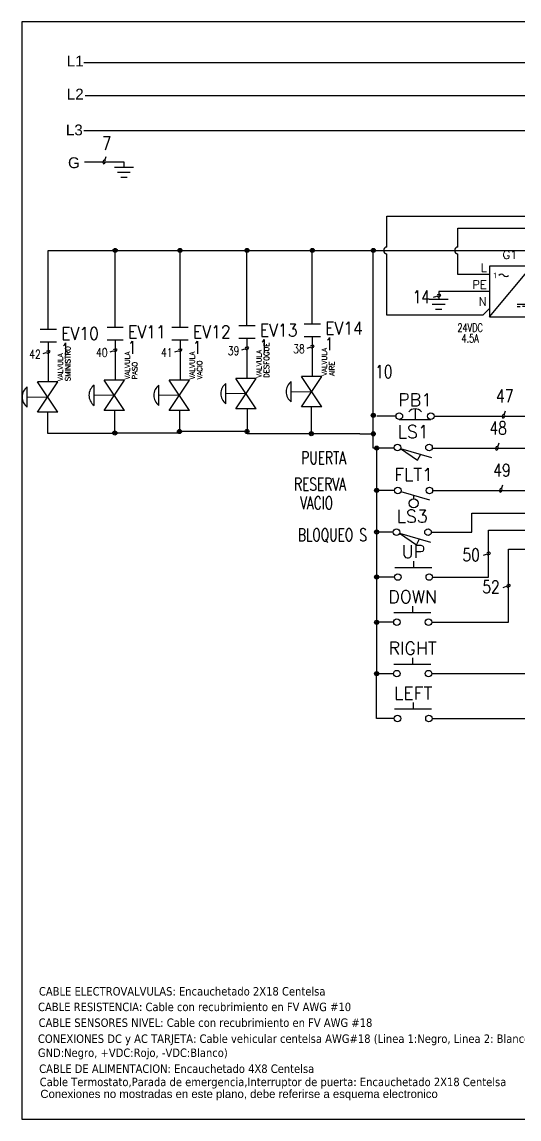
# Model space of a CAD drawing. Header units: inches. Extents: x 18.7 to 39.4, y 4.3 to 20.5.
# Drawn here: x 18.66 to 25.99, y 4.33 to 20.52 of the extents above; entities that cross this region are included whole.
import ezdxf
from ezdxf.enums import TextEntityAlignment as Align

# ---------------------------------------------------------------- set-up
doc = ezdxf.new("R2010")
doc.units = ezdxf.units.IN
doc.header["$MEASUREMENT"] = 0
for name, color, linetype in [('BLK_12AWG', 7, 'Continuous'), ('DESC', 250, 'Continuous'), ('MISC', 7, 'Continuous'), ('SYMS', 7, 'Continuous'), ('TAGS', 150, 'Continuous'), ('TERMS', 123, 'Continuous'), ('WIREFIXED', 7, 'Continuous'), ('WIRENO', 250, 'Continuous'), ('WIRES', 7, 'Continuous'), ('XREFCHILD', 134, 'Continuous')]:
    doc.layers.add(name, color=color, linetype=linetype)
doc.styles.add('SLDTEXTSTYLE0', font='tahoma.ttf')
doc.styles.get("Standard").update_dxf_attribs({"font": 'arial.ttf'})
doc.styles.add('WD', font='romans.shx')
doc.styles.add('WD_IEC', font='isocp2.shx', dxfattribs={"width": 0.9, "height": 4})

# ---------------------------------------------------------------- blocks, each defined once
blk = doc.blocks.new('VGND2')
for p, q in [((0.09375, 0), (-0.09375, 0)), ((-0.0625, -0.046875), (0.0625, -0.046875)), ((-0.03125, -0.09375), (0.03125, -0.09375))]:
    blk.add_line(p, q)
at = {"style": 'WD', "flags": 1}
blk.add_attdef('X2TERM01', (0, 0), '', height=0.01, dxfattribs=at)
blk = doc.blocks.new('WD_WNH')
at = {"linetype": 'Continuous', "style": 'WD', "width": 0.8}
blk.add_attdef('WIRENO', text='', height=0.125, dxfattribs=at).set_placement((0, 0.062), align=Align.CENTER)
at = {"style": 'WD', "flags": 1}
for tag, p in [('W01USER', (0, 0.078)), ('W02USER', (0, 0.07)), ('W03USER', (0, 0.062)), ('W04USER', (0, 0.055)), ('W05USER', (0, 0.047)), ('W06USER', (0, 0.039)), ('W07USER', (0, 0.031)), ('W08USER', (0, 0.023)), ('W09USER', (0, 0.016)), ('W10USER', (0, 0.008))]:
    blk.add_attdef(tag, text='', height=0.005, dxfattribs=at).set_placement(p, align=Align.CENTER)
blk = doc.blocks.new('HPW1_1PH')
for p, q in [((0, -0.625), (0.625, 0.125)), ((0.407, -0.437), (0.532, -0.437)), ((0.407, -0.469), (0.454, -0.469)), ((0.532, -0.469), (0.485, -0.469))]:
    blk.add_line(p, q)
blk.add_lwpolyline([(0.625, 0.125), (0, 0.125), (0, -0.625), (0.625, -0.625)], close=True)
for centre, start, end in [((0.175, -0.039), 36.8699, 143.1301), ((0.245, 0.014), 216.8699, 323.1301)]:
    blk.add_arc(centre, 0.0438, start, end)
at = {"style": 'WD_IEC'}
blk.add_text('1', height=0.084, dxfattribs=at).set_placement((0.105, -0.012), align=Align.MIDDLE_RIGHT)
at = {"style": 'WD', "width": 0.7}
for tag, p in [('INST', (-0.284, 0.794)), ('LOC', (-0.284, 0.624)), ('RATING1', (-0.284, 0.285)), ('XREF', (-0.284, -0.691)), ('DESC1', (-0.284, -0.847)), ('DESC2', (-0.284, -1.003)), ('DESC3', (-0.284, -1.158))]:
    blk.add_attdef(tag, text='', height=0.125, dxfattribs=at).set_placement(p, align=Align.CENTER)
at = {"style": 'WD'}
blk.add_attdef('TAG1', text='', height=0.125, dxfattribs=at).set_placement((-0.284, 0.455), align=Align.CENTER)
at = {"linetype": 'Continuous', "style": 'WD', "flags": 8}
for tag, p in [('TERM01', (-0.04, 0.04)), ('TERM04', (1.352, -0.085)), ('TERM02', (-0.04, -0.21)), ('TERM05', (1.352, -0.335)), ('TERM03', (-0.04, -0.46))]:
    blk.add_attdef(tag, text='', height=0.125, dxfattribs=at).set_placement(p, align=Align.RIGHT)
at = {"linetype": 'Continuous', "style": 'WD', "flags": 9}
for tag, p in [('MFG', (0.887, 0.257)), ('CAT', (0.889, 0.277)), ('ASSYCODE', (0.887, -0.564))]:
    blk.add_attdef(tag, text='', height=0.01, dxfattribs=at).set_placement(p, align=Align.CENTER)
at = {"style": 'WD'}
for tag, p, height, flags in [('X4TERM01', (0, 0), 0.0125, 1), ('X1TERM04', (0.625, -0.125), 0.0125, 1), ('X4TERM02', (0, -0.25), 0.0125, 1), ('X1TERM05', (0.625, -0.375), 0.0125, 1), ('FAMILY', (0.862, -0.483), 0.01, 9), ('X4TERM03', (0, -0.5), 0.0125, 1)]:
    blk.add_attdef(tag, p, '', height=height, dxfattribs=dict(at, flags=flags))
blk = doc.blocks.new('HPB12M')
for p, q in [((0, 0.074), (0, -0.031)), ((-0.156, -0.032), (0.156, -0.032))]:
    blk.add_line(p, q)
for centre in [(-0.155, 0), (0.155, 0)]:
    blk.add_circle(centre, 0.0322)
blk.add_arc((0, -0.006), 0.0781, 36.8699, 143.1301)
at = {"style": 'WD', "width": 0.7}
for tag, p in [('INST', (0, 0.738)), ('LOC', (0, 0.568)), ('DESC1', (0, 0.412)), ('DESC2', (0, 0.255)), ('XREF', (0, -0.232))]:
    blk.add_attdef(tag, text='', height=0.125, dxfattribs=at).set_placement(p, align=Align.CENTER)
at = {"style": 'WD'}
blk.add_attdef('TAG1', text='', height=0.125, dxfattribs=at).set_placement((0, 0.099), align=Align.CENTER)
for tag, p in [('X2LINK', (0, 0.125)), ('X8LINK', (0, -0.094))]:
    blk.add_attdef(tag, p, '', height=0.01, dxfattribs=at)
for tag, p, height, flags in [('X4TERM01', (-0.188, 0), 0.0125, 1), ('FAMILY', (0.054, 0.058), 0.01, 9), ('CONTACT', (0.054, 0.042), 0.01, 9), ('X1TERM02', (0.188, 0), 0.0125, 1)]:
    blk.add_attdef(tag, p, '', height=height, dxfattribs=dict(at, flags=flags))
at = {"linetype": 'Continuous', "style": 'WD', "flags": 9}
for tag, p in [('MFG', (0.076, 0)), ('CAT', (0.076, 0.017)), ('ASSYCODE', (0.076, -0.017))]:
    blk.add_attdef(tag, text='', height=0.01, dxfattribs=at).set_placement(p, align=Align.CENTER)
at = {"linetype": 'Continuous', "style": 'WD', "flags": 8}
blk.add_attdef('TERM01', text='', height=0.125, dxfattribs=at).set_placement((-0.25, -0.016), align=Align.TOP_RIGHT)
blk.add_attdef('TERM02', text='', height=0.125, dxfattribs=at).set_placement((0.25, -0.016), align=Align.TOP_LEFT)
blk = doc.blocks.new('WDDOT')
for radius in [0.03, 0.0187, 0.00929]:
    blk.add_circle((0, 0), radius)
blk = doc.blocks.new('WD_WNV')
at = {"linetype": 'Continuous', "style": 'WD', "width": 0.8}
blk.add_attdef('WIRENO', text='', height=0.125, dxfattribs=at).set_placement((-0.05, 0), align=Align.MIDDLE_RIGHT)
at = {"style": 'WD', "flags": 1}
for tag, p in [('W01USER', (-0.062, 0.094)), ('W02USER', (-0.062, 0.086)), ('W03USER', (-0.062, 0.078)), ('W04USER', (-0.062, 0.07)), ('W05USER', (-0.062, 0.062)), ('W06USER', (-0.062, 0.055)), ('W07USER', (-0.062, 0.047)), ('W08USER', (-0.062, 0.039)), ('W09USER', (-0.062, 0.031)), ('W10USER', (-0.062, 0.023))]:
    blk.add_attdef(tag, text='', height=0.005, dxfattribs=at).set_placement(p, align=Align.CENTER)
blk = doc.blocks.new('HLS11')
at = {"linetype": 'Continuous'}
for p, q in [((-0.125, -0.01), (0.041, -0.124)), ((-0.125, -0.01), (0.179, -0.097)), ((0.041, -0.124), (0.073, -0.067))]:
    blk.add_line(p, q, dxfattribs=at)
for centre in [(-0.155, 0), (0.155, 0)]:
    blk.add_circle(centre, 0.0322)
at = {"style": 'WD', "width": 0.7}
for tag, p in [('INST', (0, 0.732)), ('LOC', (0, 0.562)), ('DESC1', (0, 0.406)), ('DESC2', (0, 0.25)), ('XREF', (0, -0.299)), ('WDTAGALT', (0.006, -0.438))]:
    blk.add_attdef(tag, text='', height=0.125, dxfattribs=at).set_placement(p, align=Align.CENTER)
at = {"style": 'WD'}
blk.add_attdef('TAG1', text='', height=0.125, dxfattribs=at).set_placement((0, 0.094), align=Align.CENTER)
for tag, p, height, flags in [('X4TERM01', (-0.188, 0), 0.0125, 1), ('FAMILY', (0.038, 0.037), 0.01, 9), ('CONTACT', (0.038, 0.02), 0.01, 1), ('X1TERM02', (0.188, 0), 0.0125, 1)]:
    blk.add_attdef(tag, p, '', height=height, dxfattribs=dict(at, flags=flags))
for tag, p in [('X2LINK', (0, 0.031)), ('X8LINK', (0, -0.156))]:
    blk.add_attdef(tag, p, '', height=0.01, dxfattribs=at)
at = {"linetype": 'Continuous', "style": 'WD', "flags": 9}
for tag, p in [('CAT', (0.063, -0.007)), ('ASSYCODE', (0.062, -0.047)), ('MFG', (0.063, -0.027))]:
    blk.add_attdef(tag, text='', height=0.01, dxfattribs=at).set_placement(p, align=Align.CENTER)
at = {"linetype": 'Continuous', "style": 'WD', "flags": 8}
blk.add_attdef('TERM01', text='', height=0.125, dxfattribs=at).set_placement((-0.25, -0.031), align=Align.TOP_RIGHT)
blk.add_attdef('TERM02', text='', height=0.125, dxfattribs=at).set_placement((0.25, -0.031), align=Align.TOP_LEFT)
blk = doc.blocks.new('HFL11')
at = {"linetype": 'Continuous'}
blk.add_line((-0.125, -0.01), (0.157, -0.091), dxfattribs=at)
blk.add_line((0, -0.046), (0, -0.08))
for centre, radius in [((-0.155, 0), 0.0322), ((0.155, 0), 0.0322), ((0, -0.125), 0.0442)]:
    blk.add_circle(centre, radius)
at = {"style": 'WD', "width": 0.7}
for tag, p in [('INST', (0, 0.732)), ('LOC', (0, 0.562)), ('DESC1', (0, 0.406)), ('DESC2', (0, 0.25)), ('XREF', (0, -0.332)), ('WDTAGALT', (0, -0.5))]:
    blk.add_attdef(tag, text='', height=0.125, dxfattribs=at).set_placement(p, align=Align.CENTER)
at = {"style": 'WD'}
blk.add_attdef('TAG1', text='', height=0.125, dxfattribs=at).set_placement((0, 0.094), align=Align.CENTER)
for tag, p, height, flags in [('X4TERM01', (-0.188, 0), 0.0125, 1), ('FAMILY', (0.038, 0.037), 0.01, 9), ('CONTACT', (0.038, 0.02), 0.01, 1), ('X1TERM02', (0.188, 0), 0.0125, 1)]:
    blk.add_attdef(tag, p, '', height=height, dxfattribs=dict(at, flags=flags))
for tag, p in [('X2LINK', (0, 0.031)), ('X8LINK', (0, -0.219))]:
    blk.add_attdef(tag, p, '', height=0.01, dxfattribs=at)
at = {"linetype": 'Continuous', "style": 'WD', "flags": 9}
for tag, p in [('CAT', (0.063, -0.007)), ('ASSYCODE', (0.063, -0.049)), ('MFG', (0.063, -0.027))]:
    blk.add_attdef(tag, text='', height=0.01, dxfattribs=at).set_placement(p, align=Align.CENTER)
at = {"linetype": 'Continuous', "style": 'WD', "flags": 8}
blk.add_attdef('TERM01', text='', height=0.125, dxfattribs=at).set_placement((-0.25, -0.031), align=Align.TOP_RIGHT)
blk.add_attdef('TERM02', text='', height=0.125, dxfattribs=at).set_placement((0.25, -0.031), align=Align.TOP_LEFT)
at = {"style": 'WD', "width": 0.7}
blk.add_attdef('RATING1', (0.249, -0.306), '', height=0.125, dxfattribs=at)
blk = doc.blocks.new('HPB11')
for p, q in [((0, 0.156), (0, 0.094)), ((-0.185, 0.094), (0.18, 0.094))]:
    blk.add_line(p, q)
for centre in [(-0.155, 0), (0.155, 0)]:
    blk.add_circle(centre, 0.0322)
at = {"style": 'WD', "width": 0.7}
for tag, p in [('INST', (0, 0.826)), ('LOC', (0, 0.656)), ('DESC1', (0, 0.5)), ('DESC2', (0, 0.344)), ('XREF', (0, -0.219))]:
    blk.add_attdef(tag, text='', height=0.125, dxfattribs=at).set_placement(p, align=Align.CENTER)
at = {"style": 'WD'}
blk.add_attdef('TAG1', text='', height=0.125, dxfattribs=at).set_placement((0, 0.188), align=Align.CENTER)
for tag, p in [('X2LINK', (0, 0.219)), ('X8LINK', (0, 0))]:
    blk.add_attdef(tag, p, '', height=0.01, dxfattribs=at)
for tag, p, height, flags in [('FAMILY', (0.205, 0.152), 0.01, 9), ('CONTACT', (0.205, 0.136), 0.01, 1), ('X4TERM01', (-0.188, 0), 0.0125, 1), ('X1TERM02', (0.188, 0), 0.0125, 1)]:
    blk.add_attdef(tag, p, '', height=height, dxfattribs=dict(at, flags=flags))
at = {"linetype": 'Continuous', "style": 'WD', "flags": 9}
for tag, p in [('CAT', (0.23, 0.108)), ('ASSYCODE', (0.23, 0.071)), ('MFG', (0.228, 0.089))]:
    blk.add_attdef(tag, text='', height=0.01, dxfattribs=at).set_placement(p, align=Align.CENTER)
at = {"linetype": 'Continuous', "style": 'WD', "flags": 8}
blk.add_attdef('TERM01', text='', height=0.125, dxfattribs=at).set_placement((-0.25, -0.031), align=Align.TOP_RIGHT)
blk.add_attdef('TERM02', text='', height=0.125, dxfattribs=at).set_placement((0.25, -0.031), align=Align.TOP_LEFT)
blk = doc.blocks.new('HGVA1_DIAPHRAGM_VALVE2')
at = {"color": 7, "linetype": 'Continuous', "lineweight": 0, "ltscale": 3.2258}
for p, q in [((-0.25, 0.5), (0.25, 0.5)), ((0, 0), (0, 0.5))]:
    blk.add_line(p, q, dxfattribs=at)
for p, q in [((-0.375, -0.25), (-0.375, 0.25)), ((-0.375, -0.25), (0.375, 0.25)), ((-0.375, 0.25), (0.375, -0.25)), ((0.375, -0.25), (0.375, 0.25))]:
    blk.add_line(p, q)
at = {"ltscale": 25.4, "flags": 128}
blk.add_lwpolyline([(0.25, 0.5, 0.5), (-0.25, 0.5)], format="xyb", close=True, dxfattribs=at)
at = {"style": 'WD', "flags": 1}
for tag, p in [('INST', (-0.469, 0.748)), ('LOC', (-0.469, 0.587)), ('TAG1', (-0.469, 0.378))]:
    blk.add_attdef(tag, text='', height=0.125, dxfattribs=at).set_placement(p, align=Align.RIGHT)
at = {"style": 'WD'}
blk.add_attdef('XREF', text='', height=0.0625, rotation=0.0625, dxfattribs=at).set_placement((0.518, 0.271), align=Align.TOP_CENTER)
blk.add_attdef('TERM01', text='', height=0.0625, dxfattribs=at).set_placement((-0.399, 0.018), align=Align.RIGHT)
for tag, p, height in [('X4TERM01', (-0.375, 0), 0.005), ('X1TERM02', (0.375, 0), 0.005), ('TERM02', (0.406, 0.036), 0.0625), ('RATING1', (0.388, -0.162), 0.125), ('DESC1', (0.388, -0.378), 0.125), ('DESC2', (0.388, -0.562), 0.125), ('WDTAGALT', (0.388, -0.907), 0.125), ('DESC3', (0.388, -0.752), 0.125)]:
    blk.add_attdef(tag, p, '', height=height, dxfattribs=at)
at = {"style": 'WD', "flags": 1}
for tag, p in [('WDTYPE', (-0.154, -0.127)), ('FAMILY', (-0.143, -0.17)), ('CAT', (-0.143, -0.215)), ('MFG', (-0.141, -0.246)), ('ASSYCODE', (-0.113, -0.275))]:
    blk.add_attdef(tag, text='', height=0.01, dxfattribs=at).set_placement(p, align=Align.CENTER)
blk = doc.blocks.new('VCR21')
at = {"linetype": 'Continuous'}
for p, q in [((-0.08, 0.062), (0.08, 0.062)), ((-0.08, -0.062), (0.08, -0.062))]:
    blk.add_line(p, q, dxfattribs=at)
at = {"style": 'WD'}
for tag, p, width in [('INST', (0.125, 0.279), 0.7), ('LOC', (0.125, 0.109), 0.7), ('TAG2', (0.127, -0.045), 0.9), ('XREF', (0.129, -0.199), 0.7), ('DESC1', (0.129, -0.351), 0.7), ('DESC2', (0.129, -0.499), 0.7), ('DESC3', (0.129, -0.646), 0.7)]:
    blk.add_attdef(tag, p, '', height=0.125, dxfattribs=dict(at, width=width))
at = {"linetype": 'Continuous', "style": 'WD', "width": 0.9, "flags": 8}
blk.add_attdef('TERM01', text='', height=0.125, dxfattribs=at).set_placement((-0.031, 0.125), align=Align.RIGHT)
at = {"style": 'WD'}
for tag, p, flags in [('FAMILY', (-0.181, 0.003), 9), ('CONTACT', (-0.181, -0.014), 1)]:
    blk.add_attdef(tag, p, '', height=0.01, dxfattribs=dict(at, flags=flags))
at = {"color": 7, "style": 'WD'}
for tag, p in [('X4LINK', (-0.141, 0)), ('X1LINK', (0.125, 0))]:
    blk.add_attdef(tag, p, '', height=0.01, dxfattribs=at)
at = {"color": 7, "style": 'WD', "flags": 1}
for tag, p in [('X2TERM01', (0, 0.062)), ('X8TERM02', (0, -0.062))]:
    blk.add_attdef(tag, p, '', height=0.0125, dxfattribs=at)
at = {"linetype": 'Continuous', "style": 'WD', "width": 0.9, "flags": 8}
blk.add_attdef('TERM02', text='', height=0.125, dxfattribs=at).set_placement((-0.031, -0.125), align=Align.TOP_RIGHT)

msp = doc.modelspace()

# ---------------------------------------------------------------- linework, layer by layer
at = {"color": 7, "linetype": 'Continuous'}
for p, q in [((39.409, 20.516), (18.659, 20.516)), ((18.659, 20.516), (18.659, 4.331)), ((18.659, 4.331), (39.409, 4.331))]:
    msp.add_line(p, q, dxfattribs=at)
at = {"layer": 'BLK_12AWG'}
for p, q in [((19.571, 19.916), (37.946, 19.916)), ((19.591, 19.432), (37.966, 19.432)), ((19.571, 18.916), (37.946, 18.916))]:
    msp.add_line(p, q, dxfattribs=at)
at = {"layer": 'WIREFIXED'}
for points in [[(19.896, 18.528), (19.881, 18.483), (19.861, 18.473), (19.851, 18.444), (19.861, 18.424), (19.881, 18.434), (19.89, 18.463), (19.886, 18.473)], [(24.729, 16.455), (24.775, 16.47), (24.794, 16.46), (24.824, 16.47), (24.834, 16.49), (24.814, 16.5), (24.785, 16.49), (24.78, 16.48)], [(25.785, 14.776), (25.77, 14.73), (25.75, 14.72), (25.74, 14.691), (25.75, 14.671), (25.77, 14.681), (25.78, 14.71), (25.775, 14.72)], [(25.689, 14.304), (25.674, 14.259), (25.654, 14.249), (25.644, 14.219), (25.654, 14.199), (25.674, 14.209), (25.683, 14.239), (25.679, 14.249)], [(25.745, 13.681), (25.73, 13.636), (25.71, 13.626), (25.7, 13.596), (25.71, 13.577), (25.73, 13.587), (25.739, 13.616), (25.735, 13.626)], [(25.465, 12.648), (25.51, 12.663), (25.53, 12.653), (25.56, 12.663), (25.57, 12.683), (25.55, 12.693), (25.52, 12.683), (25.515, 12.673)], [(25.757, 12.175), (25.803, 12.19), (25.823, 12.18), (25.852, 12.19), (25.862, 12.209), (25.842, 12.219), (25.813, 12.209), (25.808, 12.2)]]:
    msp.add_lwpolyline(points, dxfattribs=at)
at = {"layer": 'WIRENO'}
for points in [[(21.901, 15.677), (21.946, 15.692), (21.966, 15.682), (21.995, 15.692), (22.005, 15.711), (21.985, 15.721), (21.956, 15.711), (21.951, 15.701)], [(22.865, 15.705), (22.91, 15.72), (22.93, 15.71), (22.959, 15.72), (22.969, 15.739), (22.949, 15.749), (22.92, 15.739), (22.915, 15.73)], [(18.972, 15.626), (19.017, 15.641), (19.037, 15.631), (19.066, 15.641), (19.076, 15.661), (19.056, 15.671), (19.027, 15.661), (19.022, 15.651)], [(19.958, 15.651), (20.003, 15.666), (20.023, 15.657), (20.052, 15.666), (20.062, 15.686), (20.042, 15.696), (20.013, 15.686), (20.008, 15.676)], [(20.915, 15.651), (20.96, 15.666), (20.98, 15.657), (21.009, 15.666), (21.019, 15.686), (20.999, 15.696), (20.97, 15.686), (20.965, 15.676)]]:
    msp.add_lwpolyline(points, dxfattribs=at)
at = {"layer": 'WIRES'}
for p, q in [((19.58, 18.453), (20.162, 18.453)), ((20.162, 18.453), (20.162, 18.368)), ((24.04, 17.195), (24.04, 17.65)), ((24.04, 17.65), (35.928, 17.65)), ((25.086, 17.195), (25.086, 17.476)), ((25.086, 17.476), (36.28, 17.476)), ((19.047, 15.986), (19.047, 17.145)), ((19.047, 17.145), (20.033, 17.145)), ((20.033, 16.011), (20.033, 17.145)), ((20.033, 17.145), (20.99, 17.145)), ((20.99, 16.011), (20.99, 17.145)), ((20.99, 17.145), (21.976, 17.145)), ((21.976, 16.037), (21.976, 17.145)), ((21.976, 17.145), (22.94, 17.145)), ((22.94, 16.065), (22.94, 17.145)), ((22.94, 17.145), (23.839, 17.145)), ((23.839, 14.712), (23.839, 17.145)), ((23.839, 17.145), (27.012, 17.145)), ((24.04, 16.189), (24.04, 17.095)), ((25.086, 16.789), (25.086, 17.095)), ((25.553, 16.789), (25.086, 16.789)), ((25.553, 16.539), (24.804, 16.539)), ((24.804, 16.539), (24.804, 16.421)), ((25.453, 16.189), (24.04, 16.189)), ((25.553, 16.289), (25.453, 16.189)), ((22.94, 15.877), (22.94, 15.582)), ((19.047, 15.799), (19.047, 15.503)), ((20.033, 15.824), (20.033, 15.529)), ((20.99, 15.824), (20.99, 15.529)), ((21.976, 15.849), (21.976, 15.554)), ((21.976, 15.554), (21.976, 15.258)), ((22.94, 15.582), (22.94, 15.286)), ((19.047, 15.503), (19.047, 15.208)), ((20.033, 15.529), (20.033, 15.233)), ((20.99, 15.529), (20.99, 15.233)), ((19.034, 14.758), (19.034, 14.451)), ((20.028, 14.617), (20.028, 14.783)), ((20.982, 14.783), (20.982, 14.452)), ((21.978, 14.808), (21.978, 14.474)), ((22.926, 14.836), (22.926, 14.442)), ((20.028, 14.451), (20.028, 14.617)), ((23.839, 14.229), (23.839, 14.712)), ((23.89, 14.707), (24.175, 14.707)), ((24.737, 14.701), (26.783, 14.701)), ((19.034, 14.451), (19.528, 14.451)), ((19.528, 14.451), (20.028, 14.451)), ((20.982, 14.452), (20.028, 14.452)), ((21.978, 14.474), (20.982, 14.474)), ((21.978, 14.442), (21.978, 14.474)), ((22.926, 14.442), (21.978, 14.442)), ((23.64, 14.442), (22.926, 14.442)), ((23.64, 14.44), (23.839, 14.44)), ((23.889, 14.229), (23.839, 14.229)), ((24.143, 14.229), (23.889, 14.229)), ((23.889, 14.229), (23.889, 13.606)), ((24.705, 14.229), (26.622, 14.229)), ((24.152, 13.606), (23.889, 13.606)), ((23.889, 13.606), (23.889, 12.99)), ((24.715, 13.606), (26.724, 13.606)), ((25.291, 12.99), (25.291, 13.268)), ((25.291, 13.268), (27.397, 13.268)), ((24.136, 12.99), (23.889, 12.99)), ((23.889, 12.99), (23.889, 12.327)), ((24.699, 12.99), (25.291, 12.99)), ((25.54, 12.327), (25.54, 13.019)), ((25.54, 13.019), (27.47, 13.019)), ((25.832, 11.66), (25.832, 12.739)), ((25.832, 12.739), (27.441, 12.739)), ((24.152, 12.327), (23.889, 12.327)), ((23.889, 12.327), (23.889, 11.66)), ((24.714, 12.327), (25.54, 12.327)), ((24.148, 11.66), (23.889, 11.66)), ((23.889, 11.66), (23.889, 10.902)), ((24.71, 11.66), (25.832, 11.66)), ((23.889, 10.239), (23.889, 10.902)), ((23.889, 10.902), (24.139, 10.902)), ((24.702, 10.902), (26.169, 10.902)), ((24.147, 10.239), (23.889, 10.239)), ((24.709, 10.239), (26.461, 10.239))]:
    msp.add_line(p, q, dxfattribs=at)
for centre in [(24.04, 17.145), (25.086, 17.145)]:
    msp.add_arc(centre, 0.05, 90, 270, dxfattribs=at)

# ---------------------------------------------------------------- block references
at = {"layer": 'SYMS', "xscale": 1.5, "yscale": 1.5, "zscale": 1.5}
for p in [(20.162, 18.368), (24.804, 16.421)]:
    msp.add_blockref('VGND2', p, dxfattribs=at)
at = {"layer": 'SYMS'}
for p in [(20.033, 17.145), (20.99, 17.145), (21.976, 17.145), (22.94, 17.145), (23.839, 17.145), (23.839, 14.712), (20.028, 14.452), (20.982, 14.474), (21.978, 14.474), (22.926, 14.442), (23.839, 14.44), (23.889, 14.229), (23.889, 13.606), (23.889, 12.99), (23.889, 12.327), (23.889, 11.66), (23.889, 10.902)]:
    msp.add_blockref('WDDOT', p, dxfattribs=at)
ref = msp.add_blockref('HPW1_1PH', (25.553, 16.789), dxfattribs=at)
ref.add_attrib('TERM01', 'L', dxfattribs={"layer": 'TERMS', "linetype": 'Continuous', "height": 0.125, "style": 'WD', "flags": 8}).set_placement((25.513, 16.829), align=Align.RIGHT)
ref.add_attrib('TERM02', 'PE', dxfattribs={"layer": 'TERMS', "linetype": 'Continuous', "height": 0.125, "style": 'WD', "flags": 8}).set_placement((25.513, 16.579), align=Align.RIGHT)
ref.add_attrib('TERM03', 'N', dxfattribs={"layer": 'TERMS', "linetype": 'Continuous', "height": 0.125, "style": 'WD', "flags": 8}).set_placement((25.513, 16.329), align=Align.RIGHT)
ref.add_attrib('TERM04', '+', dxfattribs={"layer": 'TERMS', "linetype": 'Continuous', "height": 0.125, "style": 'WD', "flags": 8}).set_placement((26.905, 16.704), align=Align.RIGHT)
ref.add_attrib('TERM05', 'M', dxfattribs={"layer": 'TERMS', "linetype": 'Continuous', "height": 0.125, "style": 'WD', "flags": 8}).set_placement((26.905, 16.454), align=Align.RIGHT)
ref.add_attrib('TAG1', 'G1', dxfattribs={"layer": 'TAGS', "height": 0.125, "style": 'WD'}).set_placement((25.856, 17.02), align=Align.CENTER)
ref.add_attrib('DESC2', '4.5A', dxfattribs={"layer": 'DESC', "height": 0.125, "style": 'WD', "width": 0.7}).set_placement((25.268, 15.786), align=Align.CENTER)
ref.add_attrib('DESC1', '24VDC', dxfattribs={"layer": 'DESC', "height": 0.125, "style": 'WD', "width": 0.7}).set_placement((25.268, 15.942), align=Align.CENTER)
ref = msp.add_blockref('VCR21', (20.033, 15.918), dxfattribs=dict(at, xscale=1.5, yscale=1.5, zscale=1.5))
ref.add_attrib('XREF', '1', (20.226, 15.619), dxfattribs={"layer": 'XREFCHILD', "height": 0.188, "style": 'WD', "width": 0.7})
ref.add_attrib('TAG2', 'EV11', (20.223, 15.85), dxfattribs={"layer": 'TAGS', "height": 0.1875, "style": 'WD', "width": 0.9})
ref = msp.add_blockref('VCR21', (20.99, 15.918), dxfattribs=dict(at, xscale=1.5, yscale=1.5, zscale=1.5))
ref.add_attrib('XREF', '1', (21.183, 15.619), dxfattribs={"layer": 'XREFCHILD', "height": 0.188, "style": 'WD', "width": 0.7})
ref.add_attrib('TAG2', 'EV12', (21.18, 15.85), dxfattribs={"layer": 'TAGS', "height": 0.1875, "style": 'WD', "width": 0.9})
ref = msp.add_blockref('VCR21', (21.976, 15.943), dxfattribs=dict(at, xscale=1.5, yscale=1.5, zscale=1.5))
ref.add_attrib('XREF', '1', (22.169, 15.644), dxfattribs={"layer": 'XREFCHILD', "height": 0.188, "style": 'WD', "width": 0.7})
ref.add_attrib('TAG2', 'EV13', (22.166, 15.875), dxfattribs={"layer": 'TAGS', "height": 0.1875, "style": 'WD', "width": 0.9})
ref = msp.add_blockref('VCR21', (22.94, 15.971), dxfattribs=dict(at, xscale=1.5, yscale=1.5, zscale=1.5))
ref.add_attrib('XREF', '1', (23.133, 15.672), dxfattribs={"layer": 'XREFCHILD', "height": 0.188, "style": 'WD', "width": 0.7})
ref.add_attrib('TAG2', 'EV14', (23.13, 15.904), dxfattribs={"layer": 'TAGS', "height": 0.1875, "style": 'WD', "width": 0.9})
ref = msp.add_blockref('VCR21', (19.047, 15.892), dxfattribs=dict(at, xscale=1.5, yscale=1.5, zscale=1.5))
ref.add_attrib('XREF', '1', (19.24, 15.593), dxfattribs={"layer": 'XREFCHILD', "height": 0.188, "style": 'WD', "width": 0.7})
ref.add_attrib('TAG2', 'EV10', (19.237, 15.825), dxfattribs={"layer": 'TAGS', "height": 0.1875, "style": 'WD', "width": 0.9})
ref = msp.add_blockref('HGVA1_DIAPHRAGM_VALVE2', (19.036, 14.983), dxfattribs=dict(at, xscale=0.6000000000000001, yscale=0.6000000000000001, zscale=0.6000000000000001, rotation=90))
ref.add_attrib('DESC1', 'VALVULA', (19.263, 15.216), dxfattribs={"layer": 'DESC', "height": 0.075, "rotation": 90, "style": 'WD'})
ref.add_attrib('DESC2', 'SMINISTRO', (19.373, 15.216), dxfattribs={"layer": 'DESC', "height": 0.075, "rotation": 90, "style": 'WD'})
ref.add_attrib('X1TERM02', '42', (19.036, 15.208), dxfattribs={"layer": 'MISC', "height": 0.003, "rotation": 90, "style": 'WD'})
ref = msp.add_blockref('HGVA1_DIAPHRAGM_VALVE2', (21.965, 15.033), dxfattribs=dict(at, xscale=0.6000000000000001, yscale=0.6000000000000001, zscale=0.6000000000000001, rotation=90))
ref.add_attrib('DESC1', 'VALVULA', (22.192, 15.266), dxfattribs={"layer": 'DESC', "height": 0.075, "rotation": 90, "style": 'WD'})
ref.add_attrib('DESC2', 'DESFOGUE', (22.302, 15.266), dxfattribs={"layer": 'DESC', "height": 0.075, "rotation": 90, "style": 'WD'})
ref.add_attrib('X1TERM02', '39', (21.965, 15.258), dxfattribs={"layer": 'MISC', "height": 0.003, "rotation": 90, "style": 'WD'})
ref = msp.add_blockref('HGVA1_DIAPHRAGM_VALVE2', (22.929, 15.061), dxfattribs=dict(at, xscale=0.6000000000000001, yscale=0.6000000000000001, zscale=0.6000000000000001, rotation=90))
ref.add_attrib('DESC1', 'VALVULA', (23.156, 15.294), dxfattribs={"layer": 'DESC', "height": 0.075, "rotation": 90, "style": 'WD'})
ref.add_attrib('DESC2', 'AIRE', (23.266, 15.294), dxfattribs={"layer": 'DESC', "height": 0.075, "rotation": 90, "style": 'WD'})
ref.add_attrib('X1TERM02', '38', (22.929, 15.286), dxfattribs={"layer": 'MISC', "height": 0.003, "rotation": 90, "style": 'WD'})
ref = msp.add_blockref('HGVA1_DIAPHRAGM_VALVE2', (20.022, 15.008), dxfattribs=dict(at, xscale=0.6000000000000001, yscale=0.6000000000000001, zscale=0.6000000000000001, rotation=90))
ref.add_attrib('DESC1', 'VALVULA', (20.249, 15.241), dxfattribs={"layer": 'DESC', "height": 0.075, "rotation": 90, "style": 'WD'})
ref.add_attrib('DESC2', 'PASO', (20.359, 15.241), dxfattribs={"layer": 'DESC', "height": 0.075, "rotation": 90, "style": 'WD'})
ref.add_attrib('X1TERM02', '40', (20.022, 15.233), dxfattribs={"layer": 'MISC', "height": 0.003, "rotation": 90, "style": 'WD'})
ref = msp.add_blockref('HGVA1_DIAPHRAGM_VALVE2', (20.979, 15.008), dxfattribs=dict(at, xscale=0.6000000000000001, yscale=0.6000000000000001, zscale=0.6000000000000001, rotation=90))
ref.add_attrib('DESC1', 'VALVULA', (21.206, 15.241), dxfattribs={"layer": 'DESC', "height": 0.075, "rotation": 90, "style": 'WD'})
ref.add_attrib('DESC2', 'VACIO', (21.316, 15.241), dxfattribs={"layer": 'DESC', "height": 0.075, "rotation": 90, "style": 'WD'})
ref.add_attrib('X1TERM02', '41', (20.979, 15.233), dxfattribs={"layer": 'MISC', "height": 0.003, "rotation": 90, "style": 'WD'})
ref = msp.add_blockref('HPB12M', (24.456, 14.701), dxfattribs=dict(at, xscale=1.5, yscale=1.5, zscale=1.5))
ref.add_attrib('TAG1', 'PB1', dxfattribs={"layer": 'TAGS', "height": 0.1875, "style": 'WD'}).set_placement((24.456, 14.849), align=Align.CENTER)
ref = msp.add_blockref('HLS11', (24.429, 14.238), dxfattribs=dict(at, xscale=1.5, yscale=1.5, zscale=1.5))
ref.add_attrib('DESC1', 'PUERTA', dxfattribs={"layer": 'DESC', "height": 0.1875, "style": 'WD', "width": 0.7}).set_placement((23.109, 13.991), align=Align.CENTER)
ref.add_attrib('TAG1', 'LS1', dxfattribs={"layer": 'TAGS', "height": 0.1875, "style": 'WD'}).set_placement((24.429, 14.378), align=Align.CENTER)
ref = msp.add_blockref('HFL11', (24.434, 13.603), dxfattribs=dict(at, xscale=1.5, yscale=1.5, zscale=1.5))
ref.add_attrib('DESC2', 'VACIO', dxfattribs={"layer": 'DESC', "height": 0.1875, "style": 'WD', "width": 0.7}).set_placement((23.003, 13.326), align=Align.CENTER)
ref.add_attrib('DESC1', 'RESERVA', dxfattribs={"layer": 'DESC', "height": 0.1875, "style": 'WD', "width": 0.7}).set_placement((23.055, 13.604), align=Align.CENTER)
ref.add_attrib('TAG1', 'FLT1', dxfattribs={"layer": 'TAGS', "height": 0.1875, "style": 'WD'}).set_placement((24.434, 13.744), align=Align.CENTER)
ref = msp.add_blockref('HLS11', (24.414, 12.989), dxfattribs=dict(at, xscale=1.5, yscale=1.5, zscale=1.5))
ref.add_attrib('DESC1', 'BLOQUEO S', dxfattribs={"layer": 'DESC', "height": 0.1875, "style": 'WD', "width": 0.7}).set_placement((23.237, 12.856), align=Align.CENTER)
ref.add_attrib('TAG1', 'LS3', dxfattribs={"layer": 'TAGS', "height": 0.1875, "style": 'WD'}).set_placement((24.414, 13.13), align=Align.CENTER)
ref = msp.add_blockref('HPB11', (24.433, 12.327), dxfattribs=dict(at, xscale=1.5, yscale=1.5, zscale=1.5))
ref.add_attrib('TAG1', 'UP', dxfattribs={"layer": 'TAGS', "height": 0.1875, "style": 'WD'}).set_placement((24.433, 12.608), align=Align.CENTER)
ref = msp.add_blockref('HPB11', (24.42, 11.661), dxfattribs=dict(at, xscale=1.5, yscale=1.5, zscale=1.5))
ref.add_attrib('TAG1', 'DOWN', dxfattribs={"layer": 'TAGS', "height": 0.1875, "style": 'WD'}).set_placement((24.42, 11.942), align=Align.CENTER)
ref = msp.add_blockref('HPB11', (24.42, 10.902), dxfattribs=dict(at, xscale=1.5, yscale=1.5, zscale=1.5))
ref.add_attrib('TAG1', 'RIGHT', dxfattribs={"layer": 'TAGS', "height": 0.1875, "style": 'WD'}).set_placement((24.42, 11.183), align=Align.CENTER)
ref = msp.add_blockref('HPB11', (24.428, 10.241), dxfattribs=dict(at, xscale=1.5, yscale=1.5, zscale=1.5))
ref.add_attrib('TAG1', 'LEFT', dxfattribs={"layer": 'TAGS', "height": 0.1875, "style": 'WD'}).set_placement((24.428, 10.522), align=Align.CENTER)
at = {"layer": 'WIREFIXED'}
ref = msp.add_blockref('WD_WNH', (19.871, 18.453), dxfattribs=at)
ref.add_attrib('WIRENOF', '7', dxfattribs={"linetype": 'Continuous', "height": 0.2, "style": 'WD', "width": 0.8}).set_placement((19.908, 18.564), align=Align.BOTTOM_CENTER)
ref = msp.add_blockref('WD_WNV', (24.804, 16.48), dxfattribs=dict(at, xscale=1.5, yscale=1.5, zscale=1.5))
ref.add_attrib('WIRENOF', '14', dxfattribs={"linetype": 'Continuous', "height": 0.1875, "style": 'WD', "width": 0.8}).set_placement((24.676, 16.462), align=Align.MIDDLE_RIGHT)
ref = msp.add_blockref('WD_WNV', (24.251, 15.374), dxfattribs=dict(at, xscale=1.5, yscale=1.5, zscale=1.5))
ref.add_attrib('WIRENOF', '10', dxfattribs={"linetype": 'Continuous', "height": 0.1875, "style": 'WD', "width": 0.8}).set_placement((24.123, 15.357), align=Align.MIDDLE_RIGHT)
ref = msp.add_blockref('WD_WNH', (25.76, 14.701), dxfattribs=dict(at, xscale=1.5, yscale=1.5, zscale=1.5))
ref.add_attrib('WIRENOF', '47', dxfattribs={"linetype": 'Continuous', "height": 0.1875, "style": 'WD', "width": 0.8}).set_placement((25.778, 14.848), align=Align.BOTTOM_CENTER)
ref = msp.add_blockref('WD_WNH', (25.664, 14.229), dxfattribs=dict(at, xscale=1.5, yscale=1.5, zscale=1.5))
ref.add_attrib('WIRENOF', '48', dxfattribs={"linetype": 'Continuous', "height": 0.1875, "style": 'WD', "width": 0.8}).set_placement((25.681, 14.376), align=Align.BOTTOM_CENTER)
ref = msp.add_blockref('WD_WNH', (25.72, 13.606), dxfattribs=dict(at, xscale=1.5, yscale=1.5, zscale=1.5))
ref.add_attrib('WIRENOF', '49', dxfattribs={"linetype": 'Continuous', "height": 0.1875, "style": 'WD', "width": 0.8}).set_placement((25.737, 13.753), align=Align.BOTTOM_CENTER)
ref = msp.add_blockref('WD_WNV', (25.54, 12.673), dxfattribs=dict(at, xscale=1.5, yscale=1.5, zscale=1.5))
ref.add_attrib('WIRENOF', '50', dxfattribs={"linetype": 'Continuous', "height": 0.1875, "style": 'WD', "width": 0.8}).set_placement((25.412, 12.655), align=Align.MIDDLE_RIGHT)
ref = msp.add_blockref('WD_WNV', (25.832, 12.2), dxfattribs=dict(at, xscale=1.5, yscale=1.5, zscale=1.5))
ref.add_attrib('WIRENOF', '52', dxfattribs={"linetype": 'Continuous', "height": 0.1875, "style": 'WD', "width": 0.8}).set_placement((25.704, 12.182), align=Align.MIDDLE_RIGHT)
at = {"layer": 'WIRENO'}
ref = msp.add_blockref('WD_WNV', (20.033, 15.676), dxfattribs=at)
ref.add_attrib('WIRENO', '40', dxfattribs={"linetype": 'Continuous', "height": 0.125, "style": 'WD', "width": 0.8}).set_placement((19.922, 15.639), align=Align.MIDDLE_RIGHT)
ref = msp.add_blockref('WD_WNV', (20.99, 15.676), dxfattribs=at)
ref.add_attrib('WIRENO', '41', dxfattribs={"linetype": 'Continuous', "height": 0.125, "style": 'WD', "width": 0.8}).set_placement((20.879, 15.639), align=Align.MIDDLE_RIGHT)
ref = msp.add_blockref('WD_WNV', (21.976, 15.702), dxfattribs=at)
ref.add_attrib('WIRENO', '39', dxfattribs={"linetype": 'Continuous', "height": 0.125, "style": 'WD', "width": 0.8}).set_placement((21.865, 15.665), align=Align.MIDDLE_RIGHT)
ref = msp.add_blockref('WD_WNV', (22.94, 15.73), dxfattribs=at)
ref.add_attrib('WIRENO', '38', dxfattribs={"linetype": 'Continuous', "height": 0.125, "style": 'WD', "width": 0.8}).set_placement((22.829, 15.693), align=Align.MIDDLE_RIGHT)
ref = msp.add_blockref('WD_WNV', (19.047, 15.651), dxfattribs=at)
ref.add_attrib('WIRENO', '42', dxfattribs={"linetype": 'Continuous', "height": 0.125, "style": 'WD', "width": 0.8}).set_placement((18.936, 15.614), align=Align.MIDDLE_RIGHT)

# ---------------------------------------------------------------- texts
at = {"attachment_point": 1}
for s, width, insert, char_height in [('L1', 0.37194, (19.32, 20.019), 0.16), ('L2', 0.37194, (19.32, 19.531), 0.16), ('L3', 0.37194, (19.307, 19.003), 0.16), ('G', 0.37194, (19.338, 18.519), 0.16), ('Conexiones no mostradas en este plano, debe referirse a esquema electronico', 9.45621, (18.93, 4.762), 0.12)]:
    msp.add_mtext_dynamic_manual_height_columns(s, width=width, gutter_width=0.05, heights=[0], dxfattribs=dict(at, insert=insert, char_height=char_height))
at = {"color": 7, "linetype": 'Continuous', "lineweight": 0, "char_height": 0.1245, "attachment_point": 1, "style": 'SLDTEXTSTYLE0'}
for s, insert in [('CABLE ELECTROVALVULAS: Encauchetado 2X18 Centelsa', (18.909, 6.278)), ('CABLE RESISTENCIA: Cable con recubrimiento en FV AWG #10', (18.896, 6.048)), ('CABLE SENSORES NIVEL: Cable con recubrimiento en FV AWG #18', (18.905, 5.815)), ('CONEXIONES DC y AC TARJETA: Cable vehicular centelsa AWG#18 (Linea 1:Negro, Linea 2: Blanco, Linea 3:Rojo\\PGND:Negro, +VDC:Rojo, -VDC:Blanco)', (18.894, 5.579))]:
    msp.add_mtext(s, dxfattribs=dict(at, insert=insert))
at = {"char_height": 0.1245, "attachment_point": 1, "style": 'SLDTEXTSTYLE0'}
for s, width, insert in [('CABLE DE ALIMENTACION: Encauchetado 4X8 Centelsa', 8.56967, (18.912, 5.136)), ('Cable Termostato,Parada de emergencia,Interruptor de puerta: Encauchetado 2X18 Centelsa', 9.01035, (18.921, 4.941))]:
    msp.add_mtext_dynamic_manual_height_columns(s, width=width, gutter_width=1, heights=[0], dxfattribs=dict(at, insert=insert))

doc.saveas('drawing.dxf')
